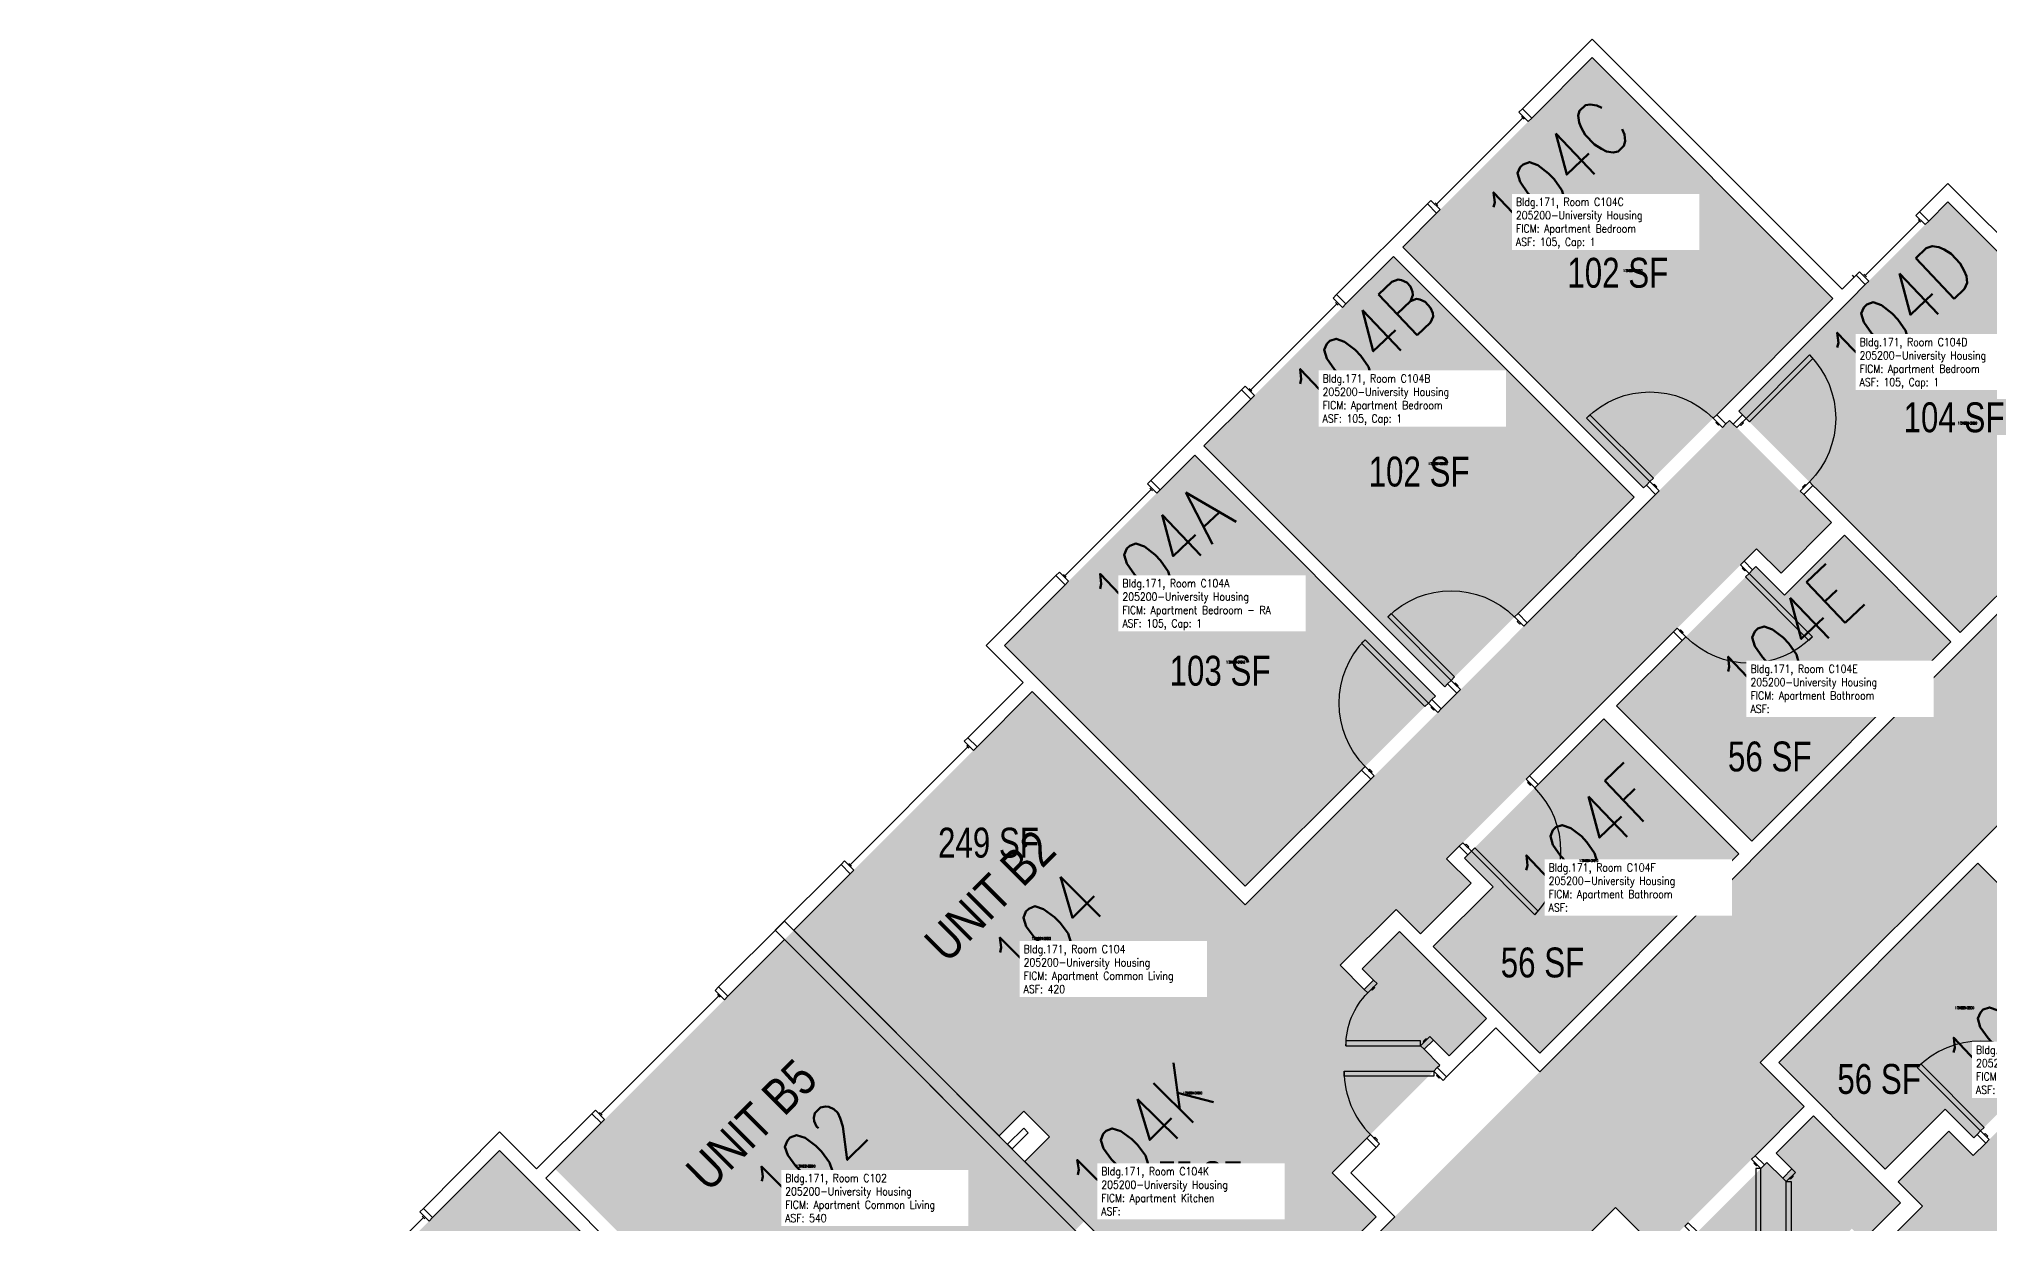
# Model space of a CAD drawing. Header units: inches. Extents: x 56 to 3925, y -1092 to 1472.
# Drawn here: x 385 to 1169, y 735 to 1210 of the extents above; entities that cross this region are included whole.
import ezdxf
from ezdxf.enums import TextEntityAlignment as Align

# ---------------------------------------------------------------- set-up
doc = ezdxf.new("R2010")
doc.units = ezdxf.units.IN
doc.header["$LTSCALE"] = 192
doc.header["$MEASUREMENT"] = 0
doc.layers.get('0').update_dxf_attribs({"plot": 0})
for name, color, linetype in [('A-AREA-IDEN', 1, 'Continuous'), ('A-DOOR', 2, 'Continuous'), ('A-GLAZ', 1, 'Continuous'), ('A-IDEN-RNUM', 7, 'Continuous'), ('A-IDEN-SNUM', 4, 'Continuous'), ('A-IDEN-VNUM', 4, 'Continuous'), ('A-WALL', 5, 'Continuous'), ('AREA-TEXT', 3, 'Continuous'), ('Rooms-Category-Color', 7, 'Continuous'), ('Rooms-College-Color', 7, 'Continuous'), ('Rooms-Department-Color', 7, 'Continuous'), ('Rooms-Division-Color', 7, 'Continuous'), ('Rooms-Information', 7, 'Continuous')]:
    doc.layers.add(name, color=color, linetype=linetype)
doc.styles.add('AREA', font='arial.ttf', dxfattribs={"width": 0.75, "height": 12})
doc.styles.add('ROOMSNUMBER', font='txt.shx', dxfattribs={"height": 0.03})
doc.styles.add('ROOMVNUMBER', font='simplex.shx', dxfattribs={"width": 0.85})
doc.styles.get("Standard").update_dxf_attribs({"font": 'ARIALN.TTF'})

msp = doc.modelspace()

# ---------------------------------------------------------------- hatches: boundary and pattern name
h = msp.add_hatch()
h.set_pattern_fill('ANSI31', color=256, style=0)
h.set_pattern_definition([(180, (829.64245, 1558.24501), (4e-16, 0.125), [])])
h.paths.add_polyline_path([(1008.17, 910.95), (966.64, 869.41), (973.15, 862.9), (1014.68, 904.43)], flags=9)
h = msp.add_hatch()
h.set_pattern_fill('ANSI31', color=256, angle=-135, style=0)
h.set_pattern_definition([(270, (1838.9926, 641.17224), (0.125, -1e-14), [])])
h.paths.add_polyline_path([(1191.69, 819.7), (1150.16, 778.17), (1143.65, 784.68), (1185.18, 826.21)], flags=9)
at = {"layer": 'Rooms-Category-Color', "true_color": 0x728ef3}
for points in [[(932.87, 1126.77), (1008.97, 1202.87), (1105.67, 1106.17), (1029.57, 1030.07)], [(1240.73, 1055.97), (1151.81, 1144.89), (1067.84, 1060.92), (1156.76, 972)], [(929.16, 1123.06), (853.06, 1046.95), (949.75, 950.26), (1025.86, 1026.36)], [(770.77, 770.03), (830.26, 829.53), (904.6, 755.2), (947.82, 798.42), (941.49, 804.75), (945.2, 808.46), (951.53, 802.13), (966.52, 817.12), (931.61, 852.03), (916.62, 837.04), (921.16, 832.5), (917.45, 828.79), (907.78, 838.46), (930.2, 860.87), (940.01, 851.06), (960.34, 871.39), (950.53, 881.2), (1075, 1005.68), (1084.81, 995.87), (1105.14, 1016.19), (1064.13, 1057.21), (869.67, 862.75), (784.11, 948.31), (688.3, 852.5)], [(849.34, 1043.24), (772.98, 966.87), (869.67, 870.18), (946.04, 946.54)], [(1074.73, 998.52), (1018.77, 942.56), (1073.04, 888.29), (1153.05, 968.29), (1110.27, 1011.07), (1086.22, 987.03)], [(1067.92, 883.16), (987.91, 803.16), (945.13, 845.94), (969.18, 869.98), (957.68, 881.47), (1013.65, 937.43)], [(1050.78, 582.3), (1110.28, 641.79), (1035.94, 716.13), (1079.17, 759.35), (1085.5, 753.02), (1089.21, 756.73), (1082.88, 763.06), (1097.87, 778.05), (1132.78, 743.14), (1117.79, 728.15), (1113.25, 732.69), (1109.54, 728.98), (1119.21, 719.31), (1141.62, 741.73), (1131.81, 751.54), (1152.14, 771.87), (1161.95, 762.05), (1286.42, 886.53), (1276.61, 896.34), (1296.94, 916.67), (1337.95, 875.66), (1143.5, 681.2), (1229.06, 595.64), (1133.25, 499.83)], [(1163.91, 879.45), (1083.9, 799.44), (1126.68, 756.66), (1150.72, 780.7), (1162.22, 769.21), (1218.18, 825.18)], [(403.78, 396.86), (678.05, 671.13), (592.49, 756.69), (688.3, 852.5), (805.06, 735.74), (784.67, 715.34), (796.42, 703.59), (799.87, 707.03), (791.56, 715.34), (808.51, 732.29), (862.78, 678.02), (845.83, 661.07), (826.74, 680.16), (823.29, 676.72), (824.71, 675.3), (779.45, 630.05), (797.13, 612.37), (764.46, 579.7), (754.56, 589.6), (749.43, 584.48), (706.75, 627.16), (627.47, 547.87), (622.34, 553), (601.39, 532.05), (611.2, 522.25), (590.6, 501.65), (583.53, 508.72), (458.31, 383.51), (465.38, 376.44), (444.79, 355.85)], [(922.28, 737.52), (830.26, 829.53), (780.67, 779.93), (791.01, 769.59), (781.11, 759.69), (862.78, 678.02)], [(493.85, 687.74), (570.21, 764.11), (666.91, 667.41), (590.54, 591.05)]]:
    msp.add_hatch(color=171, dxfattribs=at).paths.add_polyline_path(points)
at = {"layer": 'Rooms-Category-Color', "true_color": 0xadadad}
msp.add_hatch(color=253, dxfattribs=at).paths.add_polyline_path([(569.68, 292.65), (829.92, 552.89), (847.6, 535.21), (905.81, 593.42), (888.13, 611.1), (1018.27, 741.23), (1035.94, 723.55), (1094.16, 781.77), (1076.48, 799.44), (1290.58, 1013.54), (1248.16, 1055.96), (385.23, 193.02), (427.66, 150.59), (448.16, 171.1), (447.71, 171.55), (568.89, 292.74), (569.33, 292.29)])
at = {"layer": 'Rooms-College-Color', "true_color": 0xadadad}
for points in [[(932.87, 1126.77), (1008.97, 1202.87), (1105.67, 1106.17), (1029.57, 1030.07)], [(1240.73, 1055.97), (1151.81, 1144.89), (1067.84, 1060.92), (1156.76, 972)], [(929.16, 1123.06), (853.06, 1046.95), (949.75, 950.26), (1025.86, 1026.36)], [(569.68, 292.65), (829.92, 552.89), (847.6, 535.21), (905.81, 593.42), (888.13, 611.1), (1018.27, 741.23), (1035.94, 723.55), (1094.16, 781.77), (1076.48, 799.44), (1290.58, 1013.54), (1248.16, 1055.96), (385.23, 193.02), (427.66, 150.59), (448.16, 171.1), (447.71, 171.55), (568.89, 292.74), (569.33, 292.29)], [(770.77, 770.03), (830.26, 829.53), (904.6, 755.2), (947.82, 798.42), (941.49, 804.75), (945.2, 808.46), (951.53, 802.13), (966.52, 817.12), (931.61, 852.03), (916.62, 837.04), (921.16, 832.5), (917.45, 828.79), (907.78, 838.46), (930.2, 860.87), (940.01, 851.06), (960.34, 871.39), (950.53, 881.2), (1075, 1005.68), (1084.81, 995.87), (1105.14, 1016.19), (1064.13, 1057.21), (869.67, 862.75), (784.11, 948.31), (688.3, 852.5)], [(849.34, 1043.24), (772.98, 966.87), (869.67, 870.18), (946.04, 946.54)], [(1074.73, 998.52), (1018.77, 942.56), (1073.04, 888.29), (1153.05, 968.29), (1110.27, 1011.07), (1086.22, 987.03)], [(1067.92, 883.16), (987.91, 803.16), (945.13, 845.94), (969.18, 869.98), (957.68, 881.47), (1013.65, 937.43)], [(1050.78, 582.3), (1110.28, 641.79), (1035.94, 716.13), (1079.17, 759.35), (1085.5, 753.02), (1089.21, 756.73), (1082.88, 763.06), (1097.87, 778.05), (1132.78, 743.14), (1117.79, 728.15), (1113.25, 732.69), (1109.54, 728.98), (1119.21, 719.31), (1141.62, 741.73), (1131.81, 751.54), (1152.14, 771.87), (1161.95, 762.05), (1286.42, 886.53), (1276.61, 896.34), (1296.94, 916.67), (1337.95, 875.66), (1143.5, 681.2), (1229.06, 595.64), (1133.25, 499.83)], [(1163.91, 879.45), (1083.9, 799.44), (1126.68, 756.66), (1150.72, 780.7), (1162.22, 769.21), (1218.18, 825.18)], [(403.78, 396.86), (678.05, 671.13), (592.49, 756.69), (688.3, 852.5), (805.06, 735.74), (784.67, 715.34), (796.42, 703.59), (799.87, 707.03), (791.56, 715.34), (808.51, 732.29), (862.78, 678.02), (845.83, 661.07), (826.74, 680.16), (823.29, 676.72), (824.71, 675.3), (779.45, 630.05), (797.13, 612.37), (764.46, 579.7), (754.56, 589.6), (749.43, 584.48), (706.75, 627.16), (627.47, 547.87), (622.34, 553), (601.39, 532.05), (611.2, 522.25), (590.6, 501.65), (583.53, 508.72), (458.31, 383.51), (465.38, 376.44), (444.79, 355.85)], [(922.28, 737.52), (830.26, 829.53), (780.67, 779.93), (791.01, 769.59), (781.11, 759.69), (862.78, 678.02)], [(493.85, 687.74), (570.21, 764.11), (666.91, 667.41), (590.54, 591.05)]]:
    msp.add_hatch(color=253, dxfattribs=at).paths.add_polyline_path(points)
at = {"layer": 'Rooms-Department-Color', "true_color": 0x604aed}
for points in [[(932.87, 1126.77), (1008.97, 1202.87), (1105.67, 1106.17), (1029.57, 1030.07)], [(1240.73, 1055.97), (1151.81, 1144.89), (1067.84, 1060.92), (1156.76, 972)], [(929.16, 1123.06), (853.06, 1046.95), (949.75, 950.26), (1025.86, 1026.36)], [(770.77, 770.03), (830.26, 829.53), (904.6, 755.2), (947.82, 798.42), (941.49, 804.75), (945.2, 808.46), (951.53, 802.13), (966.52, 817.12), (931.61, 852.03), (916.62, 837.04), (921.16, 832.5), (917.45, 828.79), (907.78, 838.46), (930.2, 860.87), (940.01, 851.06), (960.34, 871.39), (950.53, 881.2), (1075, 1005.68), (1084.81, 995.87), (1105.14, 1016.19), (1064.13, 1057.21), (869.67, 862.75), (784.11, 948.31), (688.3, 852.5)], [(849.34, 1043.24), (772.98, 966.87), (869.67, 870.18), (946.04, 946.54)], [(1074.73, 998.52), (1018.77, 942.56), (1073.04, 888.29), (1153.05, 968.29), (1110.27, 1011.07), (1086.22, 987.03)], [(1067.92, 883.16), (987.91, 803.16), (945.13, 845.94), (969.18, 869.98), (957.68, 881.47), (1013.65, 937.43)], [(1050.78, 582.3), (1110.28, 641.79), (1035.94, 716.13), (1079.17, 759.35), (1085.5, 753.02), (1089.21, 756.73), (1082.88, 763.06), (1097.87, 778.05), (1132.78, 743.14), (1117.79, 728.15), (1113.25, 732.69), (1109.54, 728.98), (1119.21, 719.31), (1141.62, 741.73), (1131.81, 751.54), (1152.14, 771.87), (1161.95, 762.05), (1286.42, 886.53), (1276.61, 896.34), (1296.94, 916.67), (1337.95, 875.66), (1143.5, 681.2), (1229.06, 595.64), (1133.25, 499.83)], [(1163.91, 879.45), (1083.9, 799.44), (1126.68, 756.66), (1150.72, 780.7), (1162.22, 769.21), (1218.18, 825.18)], [(403.78, 396.86), (678.05, 671.13), (592.49, 756.69), (688.3, 852.5), (805.06, 735.74), (784.67, 715.34), (796.42, 703.59), (799.87, 707.03), (791.56, 715.34), (808.51, 732.29), (862.78, 678.02), (845.83, 661.07), (826.74, 680.16), (823.29, 676.72), (824.71, 675.3), (779.45, 630.05), (797.13, 612.37), (764.46, 579.7), (754.56, 589.6), (749.43, 584.48), (706.75, 627.16), (627.47, 547.87), (622.34, 553), (601.39, 532.05), (611.2, 522.25), (590.6, 501.65), (583.53, 508.72), (458.31, 383.51), (465.38, 376.44), (444.79, 355.85)], [(922.28, 737.52), (830.26, 829.53), (780.67, 779.93), (791.01, 769.59), (781.11, 759.69), (862.78, 678.02)], [(493.85, 687.74), (570.21, 764.11), (666.91, 667.41), (590.54, 591.05)]]:
    msp.add_hatch(color=173, dxfattribs=at).paths.add_polyline_path(points)
at = {"layer": 'Rooms-Department-Color', "true_color": 0xacacac}
msp.add_hatch(color=253, dxfattribs=at).paths.add_polyline_path([(569.68, 292.65), (829.92, 552.89), (847.6, 535.21), (905.81, 593.42), (888.13, 611.1), (1018.27, 741.23), (1035.94, 723.55), (1094.16, 781.77), (1076.48, 799.44), (1290.58, 1013.54), (1248.16, 1055.96), (385.23, 193.02), (427.66, 150.59), (448.16, 171.1), (447.71, 171.55), (568.89, 292.74), (569.33, 292.29)])
at = {"layer": 'Rooms-Division-Color', "true_color": 0x604aed}
for points in [[(932.87, 1126.77), (1008.97, 1202.87), (1105.67, 1106.17), (1029.57, 1030.07)], [(1240.73, 1055.97), (1151.81, 1144.89), (1067.84, 1060.92), (1156.76, 972)], [(929.16, 1123.06), (853.06, 1046.95), (949.75, 950.26), (1025.86, 1026.36)], [(770.77, 770.03), (830.26, 829.53), (904.6, 755.2), (947.82, 798.42), (941.49, 804.75), (945.2, 808.46), (951.53, 802.13), (966.52, 817.12), (931.61, 852.03), (916.62, 837.04), (921.16, 832.5), (917.45, 828.79), (907.78, 838.46), (930.2, 860.87), (940.01, 851.06), (960.34, 871.39), (950.53, 881.2), (1075, 1005.68), (1084.81, 995.87), (1105.14, 1016.19), (1064.13, 1057.21), (869.67, 862.75), (784.11, 948.31), (688.3, 852.5)], [(849.34, 1043.24), (772.98, 966.87), (869.67, 870.18), (946.04, 946.54)], [(1074.73, 998.52), (1018.77, 942.56), (1073.04, 888.29), (1153.05, 968.29), (1110.27, 1011.07), (1086.22, 987.03)], [(1067.92, 883.16), (987.91, 803.16), (945.13, 845.94), (969.18, 869.98), (957.68, 881.47), (1013.65, 937.43)], [(1050.78, 582.3), (1110.28, 641.79), (1035.94, 716.13), (1079.17, 759.35), (1085.5, 753.02), (1089.21, 756.73), (1082.88, 763.06), (1097.87, 778.05), (1132.78, 743.14), (1117.79, 728.15), (1113.25, 732.69), (1109.54, 728.98), (1119.21, 719.31), (1141.62, 741.73), (1131.81, 751.54), (1152.14, 771.87), (1161.95, 762.05), (1286.42, 886.53), (1276.61, 896.34), (1296.94, 916.67), (1337.95, 875.66), (1143.5, 681.2), (1229.06, 595.64), (1133.25, 499.83)], [(1163.91, 879.45), (1083.9, 799.44), (1126.68, 756.66), (1150.72, 780.7), (1162.22, 769.21), (1218.18, 825.18)], [(403.78, 396.86), (678.05, 671.13), (592.49, 756.69), (688.3, 852.5), (805.06, 735.74), (784.67, 715.34), (796.42, 703.59), (799.87, 707.03), (791.56, 715.34), (808.51, 732.29), (862.78, 678.02), (845.83, 661.07), (826.74, 680.16), (823.29, 676.72), (824.71, 675.3), (779.45, 630.05), (797.13, 612.37), (764.46, 579.7), (754.56, 589.6), (749.43, 584.48), (706.75, 627.16), (627.47, 547.87), (622.34, 553), (601.39, 532.05), (611.2, 522.25), (590.6, 501.65), (583.53, 508.72), (458.31, 383.51), (465.38, 376.44), (444.79, 355.85)], [(922.28, 737.52), (830.26, 829.53), (780.67, 779.93), (791.01, 769.59), (781.11, 759.69), (862.78, 678.02)], [(493.85, 687.74), (570.21, 764.11), (666.91, 667.41), (590.54, 591.05)]]:
    msp.add_hatch(color=173, dxfattribs=at).paths.add_polyline_path(points)
at = {"layer": 'Rooms-Division-Color', "true_color": 0xadadad}
msp.add_hatch(color=253, dxfattribs=at).paths.add_polyline_path([(569.68, 292.65), (829.92, 552.89), (847.6, 535.21), (905.81, 593.42), (888.13, 611.1), (1018.27, 741.23), (1035.94, 723.55), (1094.16, 781.77), (1076.48, 799.44), (1290.58, 1013.54), (1248.16, 1055.96), (385.23, 193.02), (427.66, 150.59), (448.16, 171.1), (447.71, 171.55), (568.89, 292.74), (569.33, 292.29)])

# ---------------------------------------------------------------- linework, layer by layer
at = {"layer": 'A-DOOR'}
for points in [[(1070.76, 1058), (1072.17, 1056.59), (1097.63, 1082.05), (1096.21, 1083.46)], [(1032.13, 1032.63), (1033.54, 1034.05), (1008.09, 1059.5), (1006.67, 1058.09)], [(1061.3, 1054.38), (1062.71, 1055.79), (1059, 1059.5), (1057.59, 1058.09)], [(1067.04, 1054.29), (1065.63, 1055.71), (1069.34, 1059.42), (1070.76, 1058)], [(1060.06, 1055.62), (1059.71, 1055.26), (1058.65, 1056.32), (1059, 1056.68)], [(1068.28, 1055.53), (1068.63, 1055.18), (1069.69, 1056.24), (1069.34, 1056.59)], [(1035.84, 1028.92), (1034.43, 1027.51), (1030.72, 1031.22), (1032.13, 1032.63)], [(1034.61, 1030.16), (1034.96, 1030.51), (1033.9, 1031.57), (1033.54, 1031.22)], [(1092.5, 1028.84), (1093.91, 1027.42), (1097.63, 1031.13), (1096.21, 1032.55)], [(1093.74, 1030.07), (1093.38, 1030.43), (1094.44, 1031.49), (1094.8, 1031.13)], [(1068.54, 999.21), (1069.95, 1000.63), (1073.4, 997.18), (1071.98, 995.77)], [(1069.51, 998.24), (1069.15, 997.89), (1070.21, 996.83), (1070.57, 997.18)], [(1071.98, 995.77), (1070.57, 994.35), (1096.02, 968.9), (1097.44, 970.31)], [(952.32, 952.82), (953.73, 954.23), (928.27, 979.69), (926.86, 978.28)], [(981.48, 974.56), (982.9, 975.98), (979.19, 979.69), (977.77, 978.28)], [(980.25, 975.8), (979.89, 975.45), (978.83, 976.51), (979.19, 976.86)], [(1043.08, 973.76), (1041.67, 972.34), (1045.11, 968.9), (1046.53, 970.31)], [(1044.05, 972.78), (1044.41, 973.14), (1045.47, 972.08), (1045.11, 971.72)], [(943.21, 943.72), (941.8, 942.3), (916.34, 967.76), (917.76, 969.17)], [(956.03, 949.11), (954.61, 947.69), (950.9, 951.41), (952.32, 952.82)], [(954.79, 950.35), (955.14, 950.7), (954.08, 951.76), (953.73, 951.41)], [(946.92, 940), (948.34, 941.42), (944.63, 945.13), (943.21, 943.72)], [(945.69, 941.24), (945.33, 940.89), (944.27, 941.95), (944.63, 942.3)], [(921.47, 914.55), (920.05, 913.13), (916.34, 916.85), (917.76, 918.26)], [(920.23, 915.79), (920.58, 916.14), (919.52, 917.2), (919.17, 916.85)], [(982.44, 913.12), (983.86, 914.54), (987.31, 911.09), (985.89, 909.68)], [(983.42, 912.15), (983.06, 911.8), (984.12, 910.74), (984.48, 911.09)], [(956.99, 887.67), (955.57, 886.25), (959.02, 882.81), (960.44, 884.22)], [(957.96, 886.69), (958.31, 887.05), (959.38, 885.99), (959.02, 885.63)], [(960.44, 884.22), (961.85, 885.63), (987.31, 860.18), (985.89, 858.76)], [(922.58, 831.09), (921.16, 832.5), (917.45, 828.79), (918.86, 827.37)], [(921.34, 829.85), (921.69, 829.5), (920.63, 828.44), (920.28, 828.79)], [(940.08, 806.16), (940.08, 808.16), (910.08, 808.16), (910.08, 806.16)], [(943.79, 809.87), (945.2, 808.46), (941.49, 804.75), (940.08, 806.16)], [(942.55, 808.64), (942.2, 808.99), (941.14, 807.93), (941.49, 807.58)], [(945.36, 795.95), (945.36, 793.95), (909.36, 793.95), (909.36, 795.95)], [(949.07, 792.24), (950.48, 793.65), (946.77, 797.37), (945.36, 795.95)], [(947.83, 793.48), (947.48, 793.12), (946.42, 794.18), (946.77, 794.54)], [(1164.97, 771.97), (1166.38, 773.38), (1140.93, 798.84), (1139.51, 797.42)], [(923.61, 766.78), (922.2, 765.37), (918.49, 769.08), (919.9, 770.5)], [(922.37, 768.02), (922.73, 768.38), (921.67, 769.44), (921.31, 769.08)], [(1168.41, 768.52), (1167, 767.1), (1163.55, 770.55), (1164.97, 771.97)], [(1167.44, 769.49), (1167.8, 769.84), (1166.73, 770.91), (1166.38, 770.55)], [(1072.99, 760.6), (1074.4, 762.01), (1078.11, 758.3), (1076.7, 756.88)], [(1074.23, 759.36), (1073.87, 759.01), (1074.93, 757.95), (1075.29, 758.3)], [(1076.7, 756.88), (1074.7, 756.88), (1074.7, 720.88), (1076.7, 720.88)], [(1090.62, 755.32), (1089.21, 756.73), (1085.5, 753.02), (1086.91, 751.61)], [(1089.38, 754.08), (1089.74, 753.73), (1088.68, 752.67), (1088.32, 753.02)], [(1086.91, 751.61), (1088.91, 751.61), (1088.91, 721.61), (1086.91, 721.61)], [(1047.53, 735.14), (1046.12, 733.73), (1049.83, 730.01), (1051.24, 731.43)]]:
    msp.add_lwpolyline(points, close=True, dxfattribs=at)
at = {"layer": 'A-DOOR', "extrusion": (0, 0, -1)}
for centre, radius, start, end in [((-1070.76, 1058), 36, 135, 225), ((-1032.13, 1032.63), 36, 45, 135), ((-952.32, 952.82), 36, 45, 135), ((-1071.98, 995.77), 36, 225, 315), ((-940.08, 806.16), 30, 360, 45)]:
    msp.add_arc(centre, radius, start, end, dxfattribs=at)
at = {"layer": 'A-DOOR'}
for centre, start, end in [((943.21, 943.72), 135, 225), ((960.44, 884.22), 315, 45), ((1164.97, 771.97), 45, 135), ((945.36, 795.95), 180, 225)]:
    msp.add_arc(centre, 36, start, end, dxfattribs=at)
at = {"layer": 'A-GLAZ'}
for p, q in [((946.41, 1144.02), (981.06, 1178.67)), ((981.59, 1178.14), (980.53, 1179.2)), ((946.94, 1143.49), (945.88, 1144.55)), ((1118.57, 1115.36), (1140.49, 1137.28)), ((1141.02, 1136.75), (1139.96, 1137.81)), ((1114.24, 1114.74), (1113.53, 1115.45)), ((1119.1, 1114.83), (1118.04, 1115.89)), ((871.79, 1069.4), (906.44, 1104.05)), ((906.97, 1103.52), (905.91, 1104.58)), ((872.32, 1068.87), (871.26, 1069.93)), ((797.22, 994.83), (831.86, 1029.47)), ((832.39, 1028.94), (831.33, 1030)), ((797.75, 994.3), (796.69, 995.36)), ((710.92, 878.83), (758.3, 926.21)), ((758.83, 925.68), (757.77, 926.74)), ((711.45, 878.3), (710.39, 879.36)), ((658.25, 826.17), (610.88, 778.79)), ((658.78, 825.64), (657.72, 826.7)), ((611.41, 778.26), (610.35, 779.32)), ((539.66, 737.27), (505.01, 702.62)), ((540.19, 736.74), (539.13, 737.8))]:
    msp.add_line(p, q, dxfattribs=at)
for points in [[(979.56, 1180.88), (980.97, 1182.29), (984.68, 1178.58), (983.27, 1177.17)], [(944.2, 1145.52), (942.79, 1144.11), (946.5, 1140.4), (947.91, 1141.81)], [(1138.99, 1139.49), (1140.4, 1140.91), (1144.11, 1137.19), (1142.7, 1135.78)], [(1116.36, 1116.86), (1114.95, 1115.45), (1118.66, 1111.74), (1120.07, 1113.15)], [(904.94, 1106.26), (906.35, 1107.68), (910.07, 1103.96), (908.65, 1102.55)], [(869.58, 1070.91), (868.17, 1069.49), (871.88, 1065.78), (873.3, 1067.19)], [(830.36, 1031.68), (831.78, 1033.1), (835.49, 1029.39), (834.07, 1027.97)], [(795.01, 996.33), (793.59, 994.91), (797.3, 991.2), (798.72, 992.62)], [(756.79, 928.42), (758.21, 929.83), (761.92, 926.12), (760.51, 924.71)], [(708.71, 880.34), (707.3, 878.92), (711.01, 875.21), (712.42, 876.62)], [(656.75, 828.38), (658.17, 829.79), (661.88, 826.08), (660.46, 824.66)], [(608.67, 780.29), (607.25, 778.88), (610.97, 775.17), (612.38, 776.58)], [(538.15, 739.48), (539.57, 740.89), (543.28, 737.18), (541.87, 735.76)]]:
    msp.add_lwpolyline(points, close=True, dxfattribs=at)
at = {"layer": 'A-WALL'}
for p, q in [((980.97, 1182.29), (1008.97, 1210.3)), ((1008.97, 1210.3), (1109.38, 1109.89)), ((1008.97, 1202.87), (984.68, 1178.58)), ((1105.67, 1106.17), (1008.97, 1202.87)), ((984.68, 1178.58), (980.97, 1182.29)), ((1140.4, 1140.91), (1151.81, 1152.31)), ((1151.81, 1152.31), (1248.15, 1055.97)), ((906.35, 1107.68), (942.79, 1144.11)), ((942.79, 1144.11), (946.5, 1140.4)), ((1151.81, 1144.89), (1144.11, 1137.19)), ((1240.73, 1055.97), (1151.81, 1144.89)), ((946.5, 1140.4), (932.87, 1126.77)), ((1144.11, 1137.19), (1140.4, 1140.91)), ((929.16, 1123.06), (910.07, 1103.96)), ((1025.86, 1026.36), (929.16, 1123.06)), ((932.87, 1126.77), (1029.57, 1030.07)), ((1109.38, 1109.89), (1114.95, 1115.45)), ((1114.95, 1115.45), (1118.66, 1111.74)), ((910.07, 1103.96), (906.35, 1107.68)), ((1059, 1059.5), (1105.67, 1106.17)), ((1112.65, 1105.73), (1067.84, 1060.92)), ((1118.66, 1111.74), (1112.65, 1105.73)), ((831.78, 1033.1), (868.17, 1069.49)), ((871.88, 1065.78), (853.06, 1046.95)), ((868.17, 1069.49), (871.88, 1065.78)), ((1062.71, 1055.79), (1059, 1059.5)), ((1069.34, 1059.42), (1065.63, 1055.71)), ((1067.84, 1060.92), (1069.34, 1059.42)), ((1064.13, 1057.21), (1062.71, 1055.79)), ((1065.63, 1055.71), (1064.13, 1057.21)), ((1156.76, 972), (1240.73, 1055.97)), ((1248.15, 1055.97), (1157.2, 965.02)), ((849.34, 1043.24), (835.49, 1029.39)), ((946.04, 946.54), (849.34, 1043.24)), ((853.06, 1046.95), (949.75, 950.26)), ((835.49, 1029.39), (831.78, 1033.1)), ((1034.43, 1027.51), (982.9, 975.98)), ((1029.57, 1030.07), (1030.72, 1031.22)), ((1030.72, 1031.22), (1034.43, 1027.51)), ((1093.91, 1027.42), (1097.63, 1031.13)), ((1095.77, 1025.56), (1093.91, 1027.42)), ((1097.63, 1031.13), (1099.48, 1029.28)), ((1099.48, 1029.28), (1156.76, 972)), ((979.19, 979.69), (1025.86, 1026.36)), ((1105.14, 1016.19), (1095.77, 1025.56)), ((1084.81, 995.87), (1105.14, 1016.19)), ((1110.27, 1011.07), (1086.22, 987.03)), ((1153.05, 968.29), (1110.27, 1011.07)), ((1069.95, 1000.63), (1075, 1005.68)), ((1075, 1005.68), (1084.81, 995.87)), ((1073.4, 997.18), (1069.95, 1000.63)), ((1074.73, 998.52), (1073.4, 997.18)), ((1086.22, 987.03), (1074.73, 998.52)), ((765.55, 966.87), (793.59, 994.91)), ((797.3, 991.2), (772.98, 966.87)), ((793.59, 994.91), (797.3, 991.2)), ((982.9, 975.98), (979.19, 979.69)), ((983.86, 914.54), (1041.67, 972.34)), ((1041.67, 972.34), (1045.11, 968.9)), ((780.4, 952.02), (765.55, 966.87)), ((772.98, 966.87), (869.67, 870.18)), ((1157.2, 965.02), (987.91, 795.73)), ((1045.11, 968.9), (1018.77, 942.56)), ((1073.04, 888.29), (1153.05, 968.29)), ((1245.77, 968.73), (1076.48, 799.44)), ((758.21, 929.83), (780.4, 952.02)), ((784.11, 948.31), (761.92, 926.12)), ((869.67, 862.75), (784.11, 948.31)), ((949.75, 950.26), (950.9, 951.41)), ((950.9, 951.41), (954.61, 947.69)), ((944.63, 945.13), (946.04, 946.54)), ((948.34, 941.42), (944.63, 945.13)), ((954.61, 947.69), (948.34, 941.42)), ((1018.77, 942.56), (1073.04, 888.29)), ((1013.65, 937.43), (987.31, 911.09)), ((1067.92, 883.16), (1013.65, 937.43)), ((761.92, 926.12), (758.21, 929.83)), ((869.67, 870.18), (916.34, 916.85)), ((916.34, 916.85), (920.05, 913.13)), ((920.05, 913.13), (869.67, 862.75)), ((987.31, 911.09), (983.86, 914.54)), ((950.53, 881.2), (955.57, 886.25)), ((955.57, 886.25), (959.02, 882.81)), ((680.88, 852.5), (707.3, 878.92)), ((707.3, 878.92), (711.01, 875.21)), ((960.34, 871.39), (950.53, 881.2)), ((959.02, 882.81), (957.68, 881.47)), ((957.68, 881.47), (969.18, 869.98)), ((987.91, 803.16), (1067.92, 883.16)), ((1083.9, 799.44), (1163.91, 879.45)), ((1163.91, 879.45), (1218.18, 825.18)), ((711.01, 875.21), (688.3, 852.5)), ((940.01, 851.06), (960.34, 871.39)), ((969.18, 869.98), (945.13, 845.94)), ((684.59, 856.21), (658.17, 829.79)), ((866.49, 674.31), (684.59, 856.21)), ((907.78, 838.46), (930.2, 860.87)), ((930.2, 860.87), (940.01, 851.06)), ((661.88, 826.08), (684.59, 848.79)), ((862.78, 670.6), (680.88, 852.5)), ((684.59, 848.79), (801.35, 732.03)), ((688.3, 852.5), (770.77, 770.03)), ((931.61, 852.03), (916.62, 837.04)), ((966.52, 817.12), (931.61, 852.03)), ((917.45, 828.79), (907.78, 838.46)), ((945.13, 845.94), (987.91, 803.16)), ((916.62, 837.04), (921.16, 832.5)), ((921.16, 832.5), (917.45, 828.79)), ((658.17, 829.79), (661.88, 826.08)), ((951.53, 802.13), (966.52, 817.12)), ((941.49, 804.75), (945.2, 808.46)), ((945.2, 808.46), (951.53, 802.13)), ((970.24, 813.41), (950.48, 793.65)), ((987.91, 795.73), (970.24, 813.41)), ((947.82, 798.42), (941.49, 804.75)), ((1076.48, 799.44), (1094.16, 781.77)), ((1126.68, 756.66), (1083.9, 799.44)), ((946.77, 797.37), (947.82, 798.42)), ((950.48, 793.65), (946.77, 797.37)), ((607.25, 778.88), (585.06, 756.69)), ((610.97, 775.17), (607.25, 778.88)), ((770.77, 770.03), (780.67, 779.93)), ((780.67, 779.93), (791.01, 769.59)), ((1094.16, 781.77), (1074.4, 762.01)), ((1082.88, 763.06), (1097.87, 778.05)), ((1097.87, 778.05), (1132.78, 743.14)), ((1150.72, 780.7), (1126.68, 756.66)), ((1162.22, 769.21), (1150.72, 780.7)), ((570.21, 771.54), (539.57, 740.89)), ((585.06, 756.69), (570.21, 771.54)), ((588.77, 752.97), (610.97, 775.17)), ((780.67, 773.04), (774.21, 766.59)), ((775.98, 764.82), (782.43, 771.27)), ((782.43, 771.27), (780.67, 773.04)), ((791.01, 769.59), (781.11, 759.69)), ((904.6, 755.2), (918.49, 769.08)), ((918.49, 769.08), (922.2, 765.37)), ((1131.81, 751.54), (1152.14, 771.87)), ((1152.14, 771.87), (1161.95, 762.05)), ((1163.55, 770.55), (1162.22, 769.21)), ((1167, 767.1), (1163.55, 770.55)), ((543.28, 737.18), (570.21, 764.11)), ((570.21, 764.11), (666.91, 667.41)), ((774.21, 766.59), (775.98, 764.82)), ((922.2, 765.37), (912.02, 755.2)), ((1074.4, 762.01), (1078.11, 758.3)), ((1089.21, 756.73), (1082.88, 763.06)), ((1161.95, 762.05), (1167, 767.1)), ((674.33, 667.41), (588.77, 752.97)), ((781.11, 759.69), (862.78, 678.02)), ((922.28, 737.52), (904.6, 755.2)), ((912.02, 755.2), (929.7, 737.52)), ((1078.11, 758.3), (1079.17, 759.35)), ((1079.17, 759.35), (1085.5, 753.02)), ((1085.5, 753.02), (1089.21, 756.73)), ((1141.62, 741.73), (1131.81, 751.54)), ((539.57, 740.89), (543.28, 737.18)), ((929.7, 737.52), (862.78, 670.6)), ((862.78, 678.02), (922.28, 737.52)), ((1018.27, 741.23), (951.34, 674.31)), ((1035.94, 723.55), (1018.27, 741.23)), ((1132.78, 743.14), (1117.79, 728.15)), ((1119.21, 719.31), (1141.62, 741.73))]:
    msp.add_line(p, q, dxfattribs=at)

# ---------------------------------------------------------------- texts
at = {"layer": 'A-AREA-IDEN'}
for s, p in [('UNIT B2', (772.16, 861.24)), ('UNIT B5', (676.4, 769.33))]:
    msp.add_text(s, height=14.4, rotation=45, dxfattribs=at).set_placement(p, align=Align.CENTER)
at = {"layer": 'A-IDEN-RNUM', "style": 'ROOMSNUMBER', "width": 0.85}
for s, p in [('0104-C0', (1025.31, 1116.81)), ('0104-D0', (1159.72, 1055.57)), ('0104-B0', (947.03, 1039.33)), ('0104-A0', (865.8, 959.64)), ('0104-E0', (1080.7, 942.67)), ('0104-F0', (1007.59, 879.95)), ('0104-00', (787.75, 848.7)), ('0105-E0', (1158.49, 820.88)), ('0104-K0', (848.5, 786.72)), ('0102-00', (693.16, 757.32))]:
    msp.add_text(s, height=1, dxfattribs=at).set_placement(p, align=Align.CENTER)
at = {"layer": 'A-IDEN-SNUM', "style": 'ROOMSNUMBER', "width": 0.85}
for s, p in [('1710C104C0', (1025.31, 1116.81)), ('1710C104D0', (1159.72, 1055.57)), ('1710C104B0', (947.03, 1039.33)), ('1710C104A0', (865.8, 959.64)), ('1710C104E0', (1080.7, 942.67)), ('1710C104F0', (1007.59, 879.95)), ('1710C10400', (787.75, 848.7)), ('1710C105E0', (1158.49, 820.88)), ('1710C104K0', (848.5, 786.72)), ('1710C10200', (693.16, 757.32))]:
    msp.add_text(s, height=1, dxfattribs=at).set_placement(p, align=Align.CENTER)
at = {"layer": 'A-IDEN-VNUM', "style": 'ROOMVNUMBER', "width": 0.85}
for s, rotation, p in [('104C', 43.54065, (978.35, 1126.17)), ('104D', 43.54065, (1116.36, 1069.89)), ('104B', 43.54065, (900.69, 1055.27)), ('104A', 43.54065, (820.31, 973.05)), ('104E', 43.54065, (1072.55, 939.79)), ('104F', 43.54065, (991.49, 860.04)), ('104', 45, (780.65, 827.3)), ('105E', 43.54065, (1163.12, 786.85)), ('104K', 45.27802, (811.84, 738.07)), ('102', 45, (684.89, 735.39))]:
    msp.add_text(s, height=22.5, rotation=rotation, dxfattribs=at).set_placement(p)
at = {"layer": 'AREA-TEXT', "style": 'AREA', "width": 0.75}
for s, p in [('102 SF', (1019.27, 1116.47)), ('104 SF', (1154.28, 1058.44)), ('102 SF', (939.46, 1036.66)), ('103 SF', (859.51, 956.71)), ('56 SF', (1080.26, 922.29)), ('249 SF', (766.53, 887.7)), ('56 SF', (989.02, 839.59)), ('56 SF', (1124.2, 792.83)), ('75 SF', (851.47, 753.78))]:
    msp.add_text(s, height=12, dxfattribs=at).set_placement(p, align=Align.MIDDLE_CENTER)

# ---------------------------------------------------------------- next in the draw order: texts
at = {"layer": 'Rooms-Information', "width": 72, "attachment_point": 7, "style": 'ROOMVNUMBER', "bg_fill": 3, "box_fill_scale": 1.5, "bg_fill_color": 256, "bg_fill_true_color": 13158600, "bg_fill_transparency": 0}
for s, insert, char_height in [('Bldg.171, Room C104C^M^J205200-University Housing^M^JFICM: Apartment Bedroom^M^JASF: 105, Cap: 1', (978.35, 1126.17), 3.2143), ('Bldg.171, Room C104D^M^J205200-University Housing^M^JFICM: Apartment Bedroom^M^JASF: 105, Cap: 1', (1116.36, 1069.89), 3.2143), ('Bldg.171, Room C104B^M^J205200-University Housing^M^JFICM: Apartment Bedroom^M^JASF: 105, Cap: 1', (900.69, 1055.27), 3.2143), ('Bldg.171, Room C104A^M^J205200-University Housing^M^JFICM: Apartment Bedroom - RA^M^JASF: 105, Cap: 1', (820.31, 973.05), 3.21429), ('Bldg.171, Room C104E^M^J205200-University Housing^M^JFICM: Apartment Bathroom^M^JASF: ', (1072.55, 939.79), 3.2143), ('Bldg.171, Room C104F^M^J205200-University Housing^M^JFICM: Apartment Bathroom^M^JASF: ', (991.49, 860.04), 3.2143), ('Bldg.171, Room C104^M^J205200-University Housing^M^JFICM: Apartment Common Living^M^JASF: 420', (780.65, 827.3), 3.2143), ('Bldg.171, Room C105E^M^J205200-University Housing^M^JFICM: Apartment Bathroom^M^JASF: ', (1163.12, 786.85), 3.2143), ('Bldg.171, Room C102^M^J205200-University Housing^M^JFICM: Apartment Common Living^M^JASF: 540', (684.89, 735.39), 3.2143), ('Bldg.171, Room C104K^M^J205200-University Housing^M^JFICM: Apartment Kitchen^M^JASF: ', (811.84, 738.07), 3.2143)]:
    msp.add_mtext(s, dxfattribs=dict(at, insert=insert, char_height=char_height))

doc.saveas('drawing.dxf')
